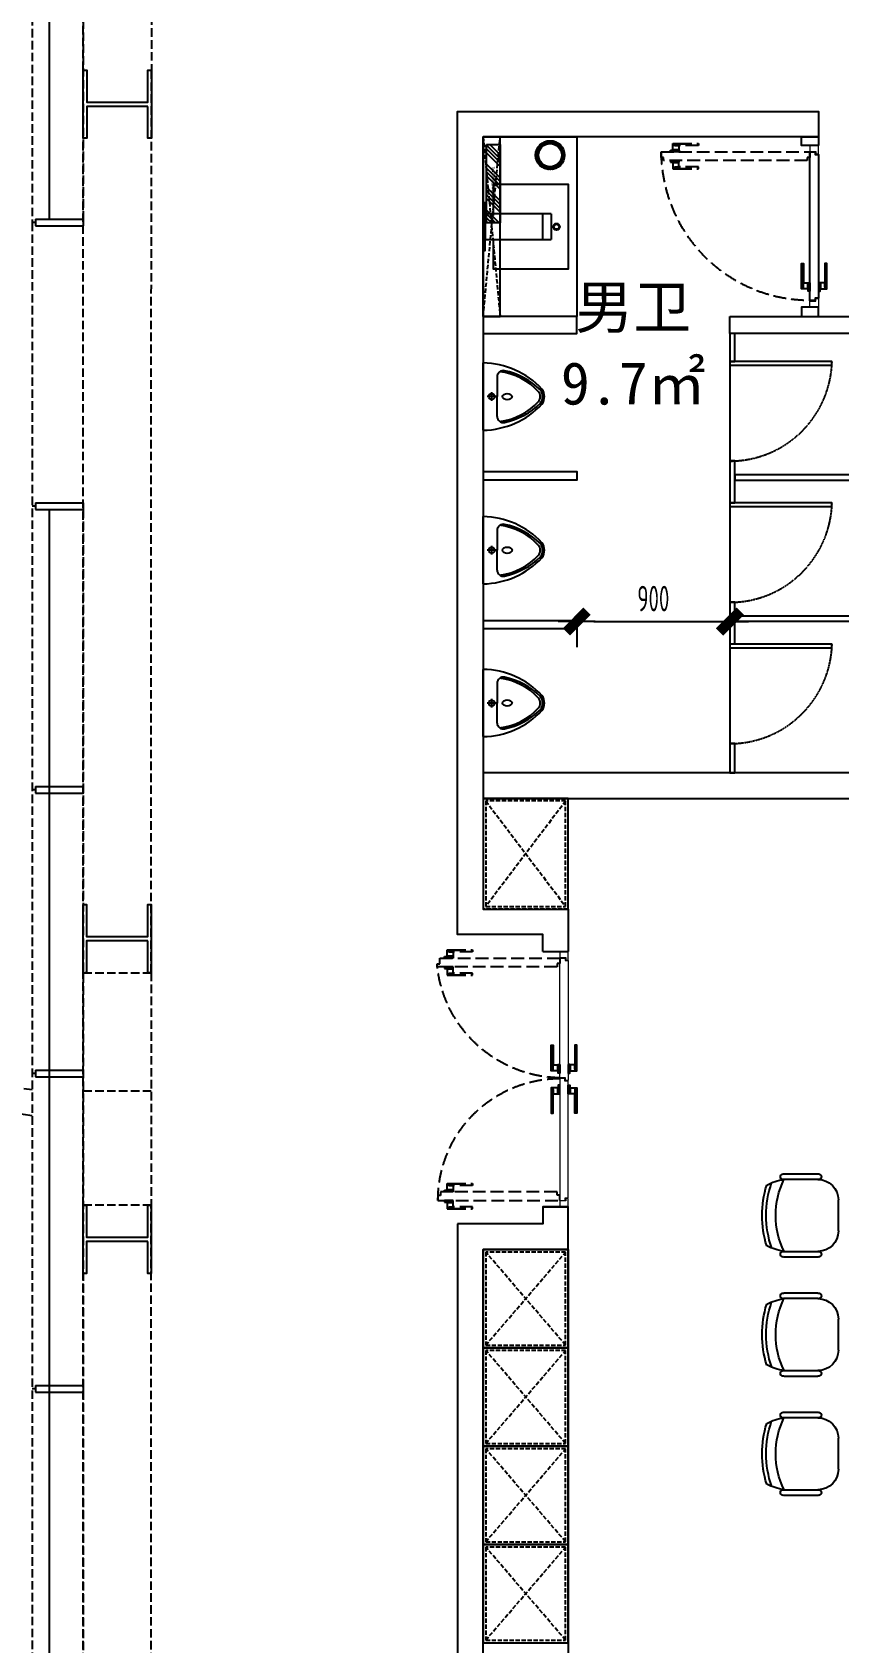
# Model space of a CAD drawing. Header units: millimetres. Extents: x 285006 to 3037698, y -2820855 to 192241.
# Drawn here: x 848456 to 853195, y 86490 to 95951 of the extents above; entities that cross this region are included whole.
import ezdxf
from ezdxf.enums import TextEntityAlignment as Align
from ezdxf.xclip import XClip

# ---------------------------------------------------------------- set-up
doc = ezdxf.new("R2010")
doc.units = ezdxf.units.MM
doc.header["$XCLIPFRAME"] = 2
doc.header["$PDMODE"] = 35
doc.header["$PDSIZE"] = -0.1
for name, pattern in [('1#C-6F$0$CONTINOUS', [0]), ('1#C-6F$0$DASHED2', [0.375, 0.25, -0.125]), ('__DASH', [0.35, 0.25, -0.1]), ('DASH', [0.35, 0.25, -0.1]), ('DASHED', [0.75, 0.5, -0.25]), ('HIDDEN', [0.375, 0.25, -0.125])]:
    doc.linetypes.add(name, pattern=pattern)
for name, color, linetype in [('!PboDS-洁具', 31, 'Continuous'), ('!PboDS-门', 60, 'Continuous'), ('!PboEL-剖面粗实线', 160, 'Continuous'), ('!PboGS-中号字', 40, 'Continuous'), ('1#C-6F$0$0-XREF', 7, 'Continuous'), ('1#C-6F$0$S-W-BEAMLINE', 4, '1#C-6F$0$DASHED2'), ('4玻璃幕墙', 1, 'Continuous'), ('6铝型材', 8, 'Continuous'), ('___', 4, 'Continuous'), ('__附着_A10-J_KJ_2_B_28F_SEN22M3I_设计区$0$A_WALL_BRIK(砌块墙)', 190, 'Continuous'), ('BS-SHORT CABINET', 30, 'Continuous'), ('DOOR', 60, 'Continuous'), ('DOOR--02', 8, 'Continuous'), ('DS-FINISH', 20, 'Continuous'), ('FF-FURN', 51, 'Continuous'), ('FF-TEXT', 50, 'Continuous'), ('FF-活动家具', 51, 'Continuous'), ('FF1-固定家具(落地、到顶)', 30, 'Continuous'), ('WALL', 255, 'Continuous'), ('WALL-地台', 8, 'Continuous')]:
    doc.layers.add(name, color=color, linetype=linetype)
doc.layers.add('WALL-1C-6F-1$0$A-WALL-GLAZ', color=142, linetype='Continuous', lineweight=18)
doc.styles.add('!赫思Small', font='', dxfattribs={"width": 0.85})
doc.styles.add('CCD_DIM', font='archs.shx', dxfattribs={"width": 0.7})
doc.styles.add('DIA', font='')
doc.styles.get('!赫思Small').set_extended_font_data('SimSun')
doc.styles.get('DIA').set_extended_font_data('SimSun')
doc.dimstyles.new('DIM_100', dxfattribs={"dimscale": 100, "dimtxt": 1.5, "dimasz": 1, "dimexe": 1.5, "dimexo": 1.5, "dimgap": 0.6, "dimtad": 1, "dimdec": 0, "dimrnd": 5, "dimzin": 12, "dimdsep": 46, "dimtxsty": 'CCD_DIM', "dimblk": 'CCD_Dimension_Tick', "dimcen": 0.125, "dimclrd": 44, "dimclre": 44, "dimclrt": 50, "dimadec": 0, "dimazin": 0, "dimtfac": 1, "dimtdec": 0, "dimtix": 1, "dimtmove": 2, "dimatfit": 3, "dimldrblk": 'CCD_Leader_Dot', "dimfxl": 5, "dimtvp": 1, "dimtolj": 1, "dimtzin": 0, "dimarcsym": 0})

# ---------------------------------------------------------------- blocks, each defined once
blk = doc.blocks.new('WALL-1C-6F-1$0$mullion_____')
at = {"layer": '6铝型材'}
for p, q in [((-36798.2, -1713.1), (-36798.2, -1433.1)), ((-36798.2, -1433.1), (-36758.2, -1433.1)), ((-36758.2, -1713.1), (-36758.2, -1433.1)), ((-36798.2, -1713.1), (-36758.2, -1713.1)), ((-36778.2, -1713.1), (-36778.2, -1733.1))]:
    blk.add_line(p, q, dxfattribs=at)
blk = doc.blocks.new('WALL-1C-6F-1')
at = {"layer": '4玻璃幕墙'}
for p, q in [((98374985.2, 18822922.6), (98374985.5, 18796565.6)), ((98374885.4, 18791298.7), (98353235, 18794341.5))]:
    blk.add_line(p, q, dxfattribs=at)
blk.add_lwpolyline([(98374985.5, 18794859.4), (98374985.2, 18768922.6)], dxfattribs=at)
at = {"layer": 'WALL-地台', "linetype": 'DASH', "ltscale": 200}
for p, q in [((98374885.2, 18823022.6), (98374885.4, 18796545.6)), ((98375185.2, 18822722.6), (98375185.5, 18796565.6)), ((98374885.5, 18796545.6), (98374885.2, 18768922.6))]:
    blk.add_line(p, q, dxfattribs=at)
for points in [[(98375185.5, 18794859.4), (98375185.2, 18768922.6)], [(98374885.4, 18791450.2), (98353235, 18794493)]]:
    blk.add_lwpolyline(points, dxfattribs=at)
at = {"layer": 'WALL-1C-6F-1$0$A-WALL-GLAZ', "lineweight": -3, "rotation": 269.9999995734953}
for p in [(98376618.3, 18759767.4), (98376618.3, 18758101.2), (98376618.3, 18756435), (98376618.3, 18754768.8), (98376618.3, 18752916.7)]:
    blk.add_blockref('WALL-1C-6F-1$0$mullion_____', p, dxfattribs=at)
blk = doc.blocks.new('1#C-6F$0$A$C13D20D7F')
at = {"layer": '1#C-6F$0$S-W-BEAMLINE', "color": 6, "linetype": '1#C-6F$0$CONTINOUS'}
blk.add_lwpolyline([(380, 200), (20, 200), (20, 12.5), (0, 12.5), (0, 412.5), (20, 412.5), (20, 225), (380, 225), (380, 412.5), (400, 412.5), (400, 12.5), (380, 12.5)], close=True, dxfattribs=at)
blk = doc.blocks.new('dfgdergherhre')
at = {"layer": 'WALL-地台', "linetype": 'DASH', "ltscale": 200}
for p, q in [((3268329, 4597162.3, 0), (3268329.1, 4602464.1, 0)), ((3268729, 4597162.3, 0), (3268729.1, 4602464.1, 0)), ((3268729, 4596466.8, 0), (3268329, 4596466.8, 0)), ((3268328.9, 4589757.2, 0), (3268329, 4595796.3, 0)), ((3268728.9, 4589757.2, 0), (3268729, 4595796.3, 0))]:
    blk.add_line(p, q, dxfattribs=at)
at = {"layer": 'WALL-地台', "linetype": 'DASH', "ltscale": 200, "elevation": 0}
for points in [[(3268329.1, 4602464.1), (3268329.1, 4603830.1)], [(3268729.1, 4603830.1), (3268729.1, 4602464.1)]]:
    blk.add_lwpolyline(points, dxfattribs=at)
blk.add_lwpolyline([(3268329, 4597162.3), (3268729, 4597162.3), (3268729, 4595796.3), (3268329, 4595796.3)], close=True, dxfattribs=at)
at = {"layer": '1#C-6F$0$0-XREF', "ltscale": 1.5, "rotation": 359.999308722076}
for p in [(3268329.1, 4602051.6, 0), (3268329, 4597149.8, 0), (3268329, 4595383.8, 0)]:
    blk.add_blockref('1#C-6F$0$A$C13D20D7F', p, dxfattribs=at)
blk = doc.blocks.new('*U477')
at = {"layer": 'DOOR', "linetype": 'Continuous', "lineweight": 0, "ltscale": 1000}
for points in [[(-757.5, 17), (-757.5, 50), (-1461, 50), (-1461, 50), (-1461, 50), (-1461, 50), (-1461, 50), (-1461, 50), (-1461, 50), (-1461, 50), (-1461, 50), (-1461, 50), (-1461, 50), (-1461, 50), (-1461, 50), (-1461, 50), (-1461, 50), (-1462, 50), (-1462, 18), (-1447, 18), (-1447, 0), (-1446, 0), (-1446, 0), (-1446, 0), (-1446, 0), (-742.5, 0), (-742.5, 17)], [(-754.5, 20), (-754.5, 50), (-39, 50), (-39, 50), (-39, 50), (-39, 50), (-39, 50), (-39, 50), (-39, 50), (-39, 50), (-39, 50), (-39, 50), (-39, 50), (-39, 50), (-39, 50), (-39, 50), (-39, 50), (-38, 50), (-38, 18), (-53, 18), (-53, 0), (-54, 0), (-54, 0), (-54, 0), (-54, 0), (-739.5, 0), (-739.5, 20), (-754.5, 20)]]:
    blk.add_lwpolyline(points, close=True, dxfattribs=at)
at = {"layer": 'DOOR--02', "linetype": 'DASH', "ltscale": 300}
for p, q in [((-1509, 676.5), (-1509, 562.5)), ((-1363, 676.5), (-1363, 562.5)), ((-136, 676.5), (-136, 562.5)), ((10, 676.5), (10, 562.5))]:
    blk.add_line(p, q, dxfattribs=at)
at = {"layer": 'DOOR--02'}
for p, q in [((-835.5, 98), (-949.5, 98)), ((-664.5, 98), (-550.5, 98)), ((-835.5, -48), (-949.5, -48)), ((-664.5, -48), (-550.5, -48))]:
    blk.add_line(p, q, dxfattribs=at)
at = {"layer": 'DOOR--02', "linetype": 'DASH', "ltscale": 300}
for points in [[(-1428, 754.5), (-1461, 754.5), (-1461, 51), (-1461, 51), (-1461, 51), (-1461, 51), (-1461, 51), (-1461, 51), (-1461, 51), (-1461, 51), (-1461, 51), (-1461, 51), (-1461, 51), (-1461, 51), (-1461, 51), (-1461, 51), (-1461, 51), (-1461, 50), (-1429, 50), (-1429, 65), (-1411, 65), (-1411, 66), (-1411, 66), (-1411, 66), (-1411, 66), (-1411, 769.5), (-1428, 769.5)], [(-68, 766.5), (-38, 766.5), (-38, 51), (-38, 51), (-38, 51), (-38, 51), (-38, 51), (-38, 51), (-38, 51), (-38, 51), (-38, 51), (-38, 51), (-38, 51), (-38, 51), (-38, 51), (-38, 51), (-38, 51), (-38, 50), (-70, 50), (-70, 65), (-88, 65), (-88, 66), (-88, 66), (-88, 66), (-88, 66), (-88, 751.5), (-68, 751.5), (-68, 766.5)], [(-1473, 711.5), (-1473, 677), (-1471, 677), (-1471, 711.5)], [(-1399, 711.5), (-1399, 677), (-1401, 677), (-1401, 711.5)], [(-100, 711.5), (-100, 677), (-98, 677), (-98, 711.5)], [(-26, 711.5), (-26, 677), (-28, 677), (-28, 711.5)]]:
    blk.add_lwpolyline(points, close=True, dxfattribs=at)
for points in [[(-1473, 677.5), (-1473, 712), (-1511, 712), (-1511, 669)], [(-1511, 712), (-1499, 702.5), (-1499, 676.5)], [(-1511, 676.5), (-1511, 562.5), (-1499, 562.5), (-1499, 676.5)], [(-1501, 676.5), (-1511, 676.5)], [(-1501, 676.5), (-1473, 676.5), (-1473, 676.5)], [(-1461, 676.2), (-1461, 726.5), (-1471, 726.5), (-1471, 676.2), (-1461, 676.2)], [(-1471, 710), (-1461, 710)], [(-1471, 693), (-1461, 693)], [(-1411, 676.2), (-1411, 726.5), (-1401, 726.5), (-1401, 676.2), (-1411, 676.2)], [(-1401, 710), (-1411, 710)], [(-1401, 693), (-1411, 693)], [(-1399, 677.5), (-1399, 712), (-1361, 712), (-1361, 669)], [(-1371, 676.5), (-1399, 676.5), (-1399, 676.5)], [(-1361, 712), (-1373, 702.5), (-1373, 676.5)], [(-1361, 676.5), (-1361, 562.5), (-1373, 562.5), (-1373, 676.5)], [(-1371, 676.5), (-1361, 676.5)], [(-100, 677.5), (-100, 712), (-138, 712), (-138, 669)], [(-138, 712), (-126, 702.5), (-126, 676.5)], [(-138, 676.5), (-138, 562.5), (-126, 562.5), (-126, 676.5)], [(-128, 676.5), (-138, 676.5)], [(-128, 676.5), (-100, 676.5), (-100, 676.5)], [(-88, 676.2), (-88, 726.5), (-98, 726.5), (-98, 676.2), (-88, 676.2)], [(-98, 710), (-88, 710)], [(-98, 693), (-88, 693)], [(-38, 676.2), (-38, 726.5), (-28, 726.5), (-28, 676.2), (-38, 676.2)], [(-28, 710), (-38, 710)], [(-28, 693), (-38, 693)], [(-26, 677.5), (-26, 712), (12, 712), (12, 669)], [(2, 676.5), (-26, 676.5), (-26, 676.5)], [(12, 712), (0, 702.5), (0, 676.5)], [(12, 676.5), (12, 562.5), (0, 562.5), (0, 676.5)], [(2, 676.5), (12, 676.5)]]:
    blk.add_lwpolyline(points, dxfattribs=at)
at = {"layer": 'DOOR--02'}
for points in [[(-835.5, 100), (-949.5, 100), (-949.5, 88), (-835.5, 88)], [(-834.5, 62), (-800, 62), (-800, 100), (-843, 100)], [(-835.5, 90), (-835.5, 100)], [(-800, 100), (-809.5, 88), (-835.5, 88)], [(-665.5, 62), (-700, 62), (-700, 100), (-657, 100)], [(-700, 100), (-690.5, 88), (-664.5, 88)], [(-664.5, 100), (-550.5, 100), (-550.5, 88), (-664.5, 88)], [(-664.5, 90), (-664.5, 100)], [(-835.8, 50), (-785.5, 50), (-785.5, 60), (-835.8, 60), (-835.8, 50)], [(-835.5, 90), (-835.5, 62), (-835.5, 62)], [(-819, 60), (-819, 50)], [(-802, 60), (-802, 50)], [(-664.2, 50), (-714.5, 50), (-714.5, 60), (-664.2, 60), (-664.2, 50)], [(-698, 60), (-698, 50)], [(-681, 60), (-681, 50)], [(-664.5, 90), (-664.5, 62), (-664.5, 62)], [(-835.5, -50), (-949.5, -50), (-949.5, -38), (-835.5, -38)], [(-834.5, -12), (-800, -12), (-800, -50), (-843, -50)], [(-835.8, 0), (-785.5, 0), (-785.5, -10), (-835.8, -10), (-835.8, 0)], [(-835.5, -40), (-835.5, -12), (-835.5, -12)], [(-800, -50), (-809.5, -38), (-835.5, -38)], [(-835.5, -40), (-835.5, -50)], [(-819, -10), (-819, 0)], [(-802, -10), (-802, 0)], [(-664.2, 0), (-714.5, 0), (-714.5, -10), (-664.2, -10), (-664.2, 0)], [(-665.5, -12), (-700, -12), (-700, -50), (-657, -50)], [(-700, -50), (-690.5, -38), (-664.5, -38)], [(-698, -10), (-698, 0)], [(-681, -10), (-681, 0)], [(-664.5, -40), (-664.5, -12), (-664.5, -12)], [(-664.5, -50), (-550.5, -50), (-550.5, -38), (-664.5, -38)], [(-664.5, -40), (-664.5, -50)]]:
    blk.add_lwpolyline(points, dxfattribs=at)
for points in [[(-800.5, 62), (-835, 62), (-835, 60), (-800.5, 60)], [(-699.5, 62), (-665, 62), (-665, 60), (-699.5, 60)], [(-800.5, -12), (-835, -12), (-835, -10), (-800.5, -10)], [(-699.5, -12), (-665, -12), (-665, -10), (-699.5, -10)]]:
    blk.add_lwpolyline(points, close=True, dxfattribs=at)
at = {"layer": 'DOOR--02', "linetype": 'DASH', "ltscale": 300}
for centre, radius, start, end in [((-1494.2, 38.1), 736, 0.92375, 83.51215), ((-39, 50), 715.5, 89.91992, 182.40293)]:
    blk.add_arc(centre, radius, start, end, dxfattribs=at)
at = {"layer": 'DS-FINISH', "linetype": 'Continuous', "lineweight": 0, "ltscale": 1000}
for points in [[(-1500, 50), (-1465, 50), (-1465, 15), (-1450, 15), (-1450, 0), (-1500, 0), (-1500, 50)], [(-35, 50), (0, 50), (0, 0), (-50, 0), (-50, 15), (-35, 15), (-35, 50), (0, 50)]]:
    blk.add_lwpolyline(points, dxfattribs=at)
blk = doc.blocks.new('*U875')
at = {"layer": 'FF1-固定家具(落地、到顶)', "color": 55, "linetype": 'DASH', "ltscale": 100}
for p, q in [((15.4, 484.6), (634.6, 15.4)), ((15.4, 15.4), (634.6, 484.6)), ((650, 0), (650, 500))]:
    blk.add_line(p, q, dxfattribs=at)
at = {"layer": 'FF1-固定家具(落地、到顶)'}
blk.add_lwpolyline([(0, 500), (650, 500), (650, 0), (0, 0)], close=True, dxfattribs=at)
at = {"layer": 'FF1-固定家具(落地、到顶)', "color": 55, "linetype": 'DASH', "ltscale": 100}
blk.add_lwpolyline([(15.4, 484.6), (634.6, 484.6), (634.6, 15.4), (15.4, 15.4)], close=True, dxfattribs=at)
blk = doc.blocks.new('A$C64783269')
at = {"layer": 'FF-活动家具'}
for p, q in [((1, 151), (1, 400)), ((41, 151), (41, 400)), ((570, 399), (570, 150)), ((610, 399), (610, 150)), ((419, 0), (191, 0))]:
    blk.add_line(p, q, dxfattribs=at)
for centre, radius, start, end in [((461, 332), 426, 152.8506, 170.8394), ((305, -200), 730, 70.8382, 109.1021), ((305, -192), 752, 72.7146, 107.2107), ((149, 332), 426, 9.0894, 27.0688), ((21, 405), 20.8, 344.5058, 195.4229), ((305, -144), 604, 64.0229, 115.9163), ((590, 405), 20.8, 344.5058, 195.4229), ((21, 145), 20.8, 164.5058, 15.4229), ((191, 150), 150, 179.9644, 269.9644), ((419, 150), 150, 269.9644, 359.9644), ((590, 145), 20.8, 164.5058, 15.4229)]:
    blk.add_arc(centre, radius, start, end, dxfattribs=at)
blk = doc.blocks.new('DFGDFGHDTH')
at = {"layer": 'FF-FURN', "linetype": 'DASHED', "ltscale": 200}
for points in [[(3283807.9, 4592442), (3283807.9, 4591042), (3284257.9, 4591042), (3284257.9, 4592442)], [(3284257.9, 4592442), (3284257.9, 4591042), (3284707.9, 4591042), (3284707.9, 4592442)], [(3284707.9, 4592442), (3284707.9, 4591042), (3285157.9, 4591042), (3285157.9, 4592442)], [(3285157.9, 4592442), (3285157.9, 4591042), (3285607.9, 4591042), (3285607.9, 4592442)], [(3285607.9, 4592442), (3285607.9, 4591042), (3286057.9, 4591042), (3286057.9, 4592442)]]:
    blk.add_lwpolyline(points, close=True, dxfattribs=at)
at = {"layer": 'FF-FURN', "linetype": 'DASHED', "ltscale": 200, "xscale": 0.8, "yscale": 0.8, "zscale": 0.8}
for p in [(3283963.7, 4592517), (3284663.7, 4592517), (3285363.7, 4592517)]:
    blk.add_blockref('A$C64783269', p, dxfattribs=at)
at = {"layer": 'FF-FURN', "linetype": 'DASHED', "ltscale": 200}
for p, xscale, yscale, zscale, rotation in [((3286157.9, 4591797.8), -0.8, 0.8, 0.8, 269.9999999999999), ((3286157.9, 4591686.2), 0.8000000000000002, 0.8000000000000002, 0.8000000000000002, 270.0000006730583), ((3283963.7, 4590967.1), -0.8, 0.8, 0.8, 180), ((3284663.7, 4590967.1), -0.8, 0.8, 0.8, 180), ((3285363.7, 4590967.1), -0.8, 0.8, 0.8, 180)]:
    blk.add_blockref('A$C64783269', p, dxfattribs=dict(at, xscale=xscale, yscale=yscale, zscale=zscale, rotation=rotation))
blk = doc.blocks.new('*U879')
at = {"layer": 'FF1-固定家具(落地、到顶)', "color": 55, "linetype": 'DASH', "ltscale": 100}
for p, q in [((15.4, 484.6), (562.2, 15.4)), ((15.4, 15.4), (562.2, 484.6)), ((577.6, 0), (577.6, 500))]:
    blk.add_line(p, q, dxfattribs=at)
at = {"layer": 'FF1-固定家具(落地、到顶)'}
blk.add_lwpolyline([(0, 500), (577.6, 500), (577.6, 0), (0, 0)], close=True, dxfattribs=at)
at = {"layer": 'FF1-固定家具(落地、到顶)', "color": 55, "linetype": 'DASH', "ltscale": 100}
blk.add_lwpolyline([(15.4, 484.6), (562.2, 484.6), (562.2, 15.4), (15.4, 15.4)], close=True, dxfattribs=at)
blk = doc.blocks.new('*U878')
at = {"layer": 'FF1-固定家具(落地、到顶)', "color": 55, "linetype": 'DASH', "ltscale": 100}
for p, q in [((15.4, 484.6), (562.2, 15.4)), ((15.4, 15.4), (562.2, 484.6)), ((577.6, 0), (577.6, 500))]:
    blk.add_line(p, q, dxfattribs=at)
at = {"layer": 'FF1-固定家具(落地、到顶)'}
blk.add_lwpolyline([(0, 500), (577.6, 500), (577.6, 0), (0, 0)], close=True, dxfattribs=at)
at = {"layer": 'FF1-固定家具(落地、到顶)', "color": 55, "linetype": 'DASH', "ltscale": 100}
blk.add_lwpolyline([(15.4, 484.6), (562.2, 484.6), (562.2, 15.4), (15.4, 15.4)], close=True, dxfattribs=at)
blk = doc.blocks.new('*U877')
at = {"layer": 'FF1-固定家具(落地、到顶)', "color": 55, "linetype": 'DASH', "ltscale": 100}
for p, q in [((15.4, 484.6), (562.2, 15.4)), ((15.4, 15.4), (562.2, 484.6)), ((577.6, 0), (577.6, 500))]:
    blk.add_line(p, q, dxfattribs=at)
at = {"layer": 'FF1-固定家具(落地、到顶)'}
blk.add_lwpolyline([(0, 500), (577.6, 500), (577.6, 0), (0, 0)], close=True, dxfattribs=at)
at = {"layer": 'FF1-固定家具(落地、到顶)', "color": 55, "linetype": 'DASH', "ltscale": 100}
blk.add_lwpolyline([(15.4, 484.6), (562.2, 484.6), (562.2, 15.4), (15.4, 15.4)], close=True, dxfattribs=at)
blk = doc.blocks.new('*U876')
at = {"layer": 'FF1-固定家具(落地、到顶)', "color": 55, "linetype": 'DASH', "ltscale": 100}
for p, q in [((15.4, 484.6), (562.2, 15.4)), ((15.4, 15.4), (562.2, 484.6)), ((577.6, 0), (577.6, 500))]:
    blk.add_line(p, q, dxfattribs=at)
at = {"layer": 'FF1-固定家具(落地、到顶)'}
blk.add_lwpolyline([(0, 500), (577.6, 500), (577.6, 0), (0, 0)], close=True, dxfattribs=at)
at = {"layer": 'FF1-固定家具(落地、到顶)', "color": 55, "linetype": 'DASH', "ltscale": 100}
blk.add_lwpolyline([(15.4, 484.6), (562.2, 484.6), (562.2, 15.4), (15.4, 15.4)], close=True, dxfattribs=at)
blk = doc.blocks.new('156g1reh1trh1tr')
at = {"layer": '!PboDS-门'}
blk.add_lwpolyline([(-104292, 114364), (-104292, 114394), (-105092, 114394), (-105092, 114364)], close=True, dxfattribs=at)
at = {"layer": '!PboDS-门', "color": 8, "linetype": 'HIDDEN', "ltscale": 10}
blk.add_arc((-104291, 114342), 802, 90.0917, 178.0896, dxfattribs=at)
blk = doc.blocks.new('A$C17825FF6')
at = {"color": 0, "linetype": 'Continuous'}
for p, q in [((395, 0), (0, 0)), ((80, 82.4), (197.5, 82.4)), ((315, 82.4), (197.5, 82.4))]:
    blk.add_line(p, q, dxfattribs=at)
at = {"color": 39}
for p, q in [((223, 50), (172, 50)), ((197.5, 75.5), (197.5, 24.5))]:
    blk.add_line(p, q, dxfattribs=at)
blk.add_circle((197.5, 50), 17, dxfattribs=at)
at = {"color": 0, "linetype": 'Continuous'}
for centre, radius, start, end in [((479, -6.2), 479, 132.78373, 179.262), ((461.3, 38.9), 424.4, 135.16391, 168.36719), ((194.4, 294), 65.6, 87.3143, 128.46392), ((194.4, 294), 55.6, 87.3143, 128.46392), ((200.6, 294), 65.6, 51.53608, 92.68569), ((200.6, 294), 55.6, 51.53608, 92.68569), ((-66.3, 38.9), 424.4, 11.6328, 44.83608), ((-84, -6.2), 479, 0.73799, 47.21627), ((80, 117.4), 35, 168.36719, 270), ((315, 117.4), 35, 270, 11.6328)]:
    blk.add_arc(centre, radius, start, end, dxfattribs=at)
at = {"color": 39}
for centre, radius, start, end in [((418.9, 52.1), 370.5, 132.37072, 172.95874), ((194.4, 294), 40.6, 87.3143, 128.46392), ((200.6, 294), 40.6, 51.53608, 92.68569), ((-23.9, 52.1), 370.5, 7.04126, 47.62928)]:
    blk.add_arc(centre, radius, start, end, dxfattribs=at)
blk.add_ellipse((197.5, 141.5), major_axis=(0, -28), ratio=0.66455, dxfattribs=at)
blk = doc.blocks.new('YQ0707170331')
at = {"layer": '!PboEL-剖面粗实线', "linetype": 'DASH', "ltscale": 10}
h = blk.add_hatch(dxfattribs=at)
h.set_pattern_fill('ANSI34', color=250, scale=5, style=0)
h.set_pattern_definition([(45, (-332280.99, 166533.44), (-67.35192, 67.35192), []), (45, (-332258.54, 166533.44), (-67.35192, 67.35192), []), (45, (-332236.09, 166533.44), (-67.35192, 67.35192), []), (45, (-332213.64, 166533.44), (-67.35192, 67.35192), [])])
h.paths.add_polyline_path([(0, 0), (460, 0), (460, -80), (0, -80)])
at = {"layer": '!PboEL-剖面粗实线', "color": 8, "linetype": 'DASH', "ltscale": 10}
blk.add_lwpolyline([(0, 0), (460, 0), (460, -80), (0, -80)], close=True, dxfattribs=at)
at = {"layer": '!PboGS-中号字', "style": '!赫思Small', "width": 0.85}
blk.add_text('隐藏式抽纸盒和皂液器', height=16, dxfattribs=at).set_placement((318.3, -48.8), align=Align.RIGHT)
blk = doc.blocks.new('M--850')
at = {"layer": 'DOOR'}
blk.add_lwpolyline([(-912, 50), (-38, 50), (-38, 18), (-53, 18), (-53, 0), (-897, 0), (-897, 18), (-912, 18), (-912, 50)], dxfattribs=at)
at = {"layer": 'DOOR--02', "linetype": 'DASH', "ltscale": 300}
for p, q in [((-136, 819), (-136, 705)), ((10, 819), (10, 705))]:
    blk.add_line(p, q, dxfattribs=at)
at = {"layer": 'DOOR--02'}
for p, q in [((-807, 98), (-693, 98)), ((-807, -48), (-693, -48))]:
    blk.add_line(p, q, dxfattribs=at)
at = {"layer": 'DOOR--02', "linetype": 'DASH', "ltscale": 300}
for points in [[(-100, 820), (-100, 854.5), (-138, 854.5), (-138, 811.5)], [(-138, 854.5), (-126, 845), (-126, 819)], [(-88, 818.7), (-88, 869), (-98, 869), (-98, 818.7), (-88, 818.7)], [(-98, 852.5), (-88, 852.5)], [(-38, 924), (-38, 50), (-70, 50), (-70, 65), (-88, 65), (-88, 909), (-70, 909), (-70, 924), (-38, 924)], [(-38, 869), (-38, 869)], [(-38, 818.7), (-38, 869), (-28, 869), (-28, 818.7), (-38, 818.7)], [(-28, 852.5), (-38, 852.5)], [(-26, 820), (-26, 854.5), (12, 854.5), (12, 811.5)], [(12, 854.5), (0, 845), (0, 819)], [(-138, 819), (-138, 705), (-126, 705), (-126, 819)], [(-128, 819), (-138, 819)], [(-128, 819), (-100, 819), (-100, 819)], [(-98, 835.5), (-88, 835.5)], [(-28, 835.5), (-38, 835.5)], [(2, 819), (-26, 819), (-26, 819)], [(12, 819), (12, 705), (0, 705), (0, 819)], [(2, 819), (12, 819)]]:
    blk.add_lwpolyline(points, dxfattribs=at)
for points in [[(-100, 854), (-100, 819.5), (-98, 819.5), (-98, 854)], [(-26, 854), (-26, 819.5), (-28, 819.5), (-28, 854)]]:
    blk.add_lwpolyline(points, close=True, dxfattribs=at)
at = {"layer": 'DOOR--02'}
for points in [[(-808, 62), (-842.5, 62), (-842.5, 100), (-799.5, 100)], [(-807, 100), (-693, 100), (-693, 88), (-807, 88)], [(-807, 90), (-807, 100)], [(-806.7, 50), (-857, 50), (-857, 60), (-806.7, 60), (-806.7, 50)], [(-857, 50), (-857, 50)], [(-807, 90), (-807, 62), (-807, 62)], [(-806.7, 0), (-857, 0), (-857, -10), (-806.7, -10), (-806.7, 0)], [(-808, -12), (-842.5, -12), (-842.5, -50), (-799.5, -50)], [(-807, -40), (-807, -12), (-807, -12)], [(-807, -50), (-693, -50), (-693, -38), (-807, -38)], [(-807, -40), (-807, -50)]]:
    blk.add_lwpolyline(points, dxfattribs=at)
at = {"layer": 'DOOR--02', "ltscale": 0.1}
for points in [[(-842.5, 100), (-833, 88), (-807, 88)], [(-840.5, 60), (-840.5, 50)], [(-823.5, 60), (-823.5, 50)], [(-842.5, -50), (-833, -38), (-807, -38)], [(-840.5, -10), (-840.5, 0)], [(-823.5, -10), (-823.5, 0)]]:
    blk.add_lwpolyline(points, dxfattribs=at)
at = {"layer": 'DOOR--02'}
for points in [[(-842, 62), (-807.5, 62), (-807.5, 60), (-842, 60)], [(-842, -12), (-807.5, -12), (-807.5, -10), (-842, -10)]]:
    blk.add_lwpolyline(points, close=True, dxfattribs=at)
at = {"layer": 'DOOR--02', "linetype": 'DASH', "ltscale": 300}
blk.add_arc((-35, 50), 874, 90.19667, 182.09824, dxfattribs=at)
at = {"layer": 'DS-FINISH', "linetype": 'Continuous', "lineweight": 0, "ltscale": 1000}
for points in [[(-915, 15), (-900, 15), (-900, 0), (-950, 0), (-950, 50), (-915, 50)], [(-35, 15), (-50, 15), (-50, 0), (0, 0), (0, 50), (-35, 50)]]:
    blk.add_lwpolyline(points, close=True, dxfattribs=at)
blk = doc.blocks.new('*U507')
blk.add_blockref('M--850', (0, 0))
blk = doc.blocks.new('CCD_Dimension_Tick')
at = {"color": 0, "linetype": 'ByBlock'}
for p, q in [((-1.091, 0), (0, 0)), ((0, 0), (1.091, 0))]:
    blk.add_line(p, q, dxfattribs=at)
at = {"color": 0, "linetype": 'Continuous', "const_width": 0.608}
blk.add_lwpolyline([(-0.61, -0.61), (0.61, 0.61)], dxfattribs=at)
blk = doc.blocks.new('*D873')
at = {"layer": '___', "color": 44, "lineweight": -2, "transparency": 16777216}
for p, q in [((851655.6, 92488.6), (851655.6, 92338.6)), ((851755.6, 92488.6), (852455.3, 92488.6)), ((852555.3, 92488.6), (852555.3, 92338.6))]:
    blk.add_line(p, q, dxfattribs=at)
at = {"layer": 'Defpoints', "color": 0, "transparency": 16777216}
for p in [(851655.6, 92495.1, 0), (852555.3, 92495.1), (852555.3, 92488.6)]:
    blk.add_point(p, dxfattribs=at)
at = {"layer": '___', "color": 44, "lineweight": -2, "transparency": 16777216, "xscale": 100, "yscale": 100, "zscale": 100, "rotation": 180}
blk.add_blockref('CCD_Dimension_Tick', (851655.6, 92488.6), dxfattribs=at)
at = {"layer": '___', "color": 44, "lineweight": -2, "transparency": 16777216, "xscale": 100, "yscale": 100, "zscale": 100}
blk.add_blockref('CCD_Dimension_Tick', (852555.3, 92488.6), dxfattribs=at)
at = {"layer": '___', "color": 50, "transparency": 16777216, "insert": (852105.5, 92623.6), "char_height": 150, "attachment_point": 5, "style": 'CCD_DIM'}
blk.add_mtext('\\A1;900', dxfattribs=at)
blk = doc.blocks.new('CCD_Leader_Dot')
at = {"color": 0, "linetype": 'ByBlock'}
blk.add_line((-5, 0), (-10, 0), dxfattribs=at)
at = {"color": 0, "linetype": 'ByBlock', "const_width": 5}
blk.add_lwpolyline([(-2.5, 0, 1), (2.5, 0, 1)], format="xyb", close=True, dxfattribs=at)

msp = doc.modelspace()

# ---------------------------------------------------------------- hatches: boundary and pattern name
at = {"layer": '!PboDS-洁具'}
h = msp.add_hatch(dxfattribs=at)
h.set_pattern_fill('STEEL', color=256, scale=2, style=0)
h.set_pattern_definition([(45, (-2378478.977, -4559564.3936), (-4.4901280605, 4.4901280605), []), (45, (-2378478.977, -4559561.2186), (-4.4901280605, 4.4901280605), [])])
edge = h.paths.add_edge_path()
edge.add_arc((851499, 95228.4), 70, 0, 360, ccw=False)
edge = h.paths.add_edge_path()
edge.add_arc((851499, 95228.4), 85, 180, 360, ccw=False)
edge.add_arc((851499, 95228.4), 85, 0, 180, ccw=False)

# ---------------------------------------------------------------- linework, layer by layer
at = {"layer": '!PboDS-洁具', "color": 8, "ltscale": 50}
for p, q in [((851505.6, 94882.8, 0), (851117.6, 94882.8, 0)), ((851117.6, 94882.8, 0), (851117.6, 94732.8, 0)), ((851455.6, 94732.8, 0), (851455.6, 94882.8, 0)), ((851505.6, 94882.8, 0), (851505.6, 94732.8, 0)), ((851117.6, 94732.8, 0), (851505.6, 94732.8, 0))]:
    msp.add_line(p, q, dxfattribs=at)
at = {"layer": '!PboDS-洁具', "elevation": 0}
for points in [[(851655.6, 94280.1), (851105.6, 94280.1), (851105.6, 95335.5), (851655.6, 95335.5)], [(851105.6, 94947.8), (851105.6, 94667.8), (851117.6, 94667.8), (851117.6, 94947.8)]]:
    msp.add_lwpolyline(points, close=True, dxfattribs=at)
for points in [[(851105.6, 95335.5), (851105.6, 94280.1), (851205.6, 94280.1), (851205.6, 95335.5), (851105.6, 95335.5)], [(851105.6, 93370.1), (851655.6, 93370.1), (851655.6, 93320.1), (851105.6, 93320.1)], [(851105.6, 92495.1), (851655.6, 92495.1), (851655.6, 92445.1), (851105.6, 92445.1)]]:
    msp.add_lwpolyline(points, dxfattribs=at)
at = {"layer": '!PboDS-洁具', "linetype": '__DASH', "ltscale": 100, "elevation": 0}
for points in [[(851105.6, 95335.5), (851205.6, 94280.1)], [(851105.6, 94280.1), (851205.6, 95335.5)]]:
    msp.add_lwpolyline(points, dxfattribs=at)
at = {"layer": '!PboDS-洁具', "ltscale": 3, "elevation": 0}
msp.add_lwpolyline([(851165.6, 94873.3), (851165.6, 95057.8), (851605.6, 95057.8), (851605.6, 94557.8), (851165.6, 94557.8), (851165.6, 94723.3)], dxfattribs=at)
at = {"layer": '!PboDS-洁具'}
for points in [[(852555.3, 94016.8), (852585.3, 94016.8), (852585.3, 94180.1), (852555.3, 94180.1)], [(852555.3, 93186.8), (852585.3, 93186.8), (852585.3, 93431.8), (852555.3, 93431.8)], [(852585.3, 93320.1), (853925.3, 93320.1), (853925.3, 93350.1), (852585.3, 93350.1)], [(852555.3, 92356.8), (852585.3, 92356.8), (852585.3, 92601.8), (852555.3, 92601.8)], [(852585.3, 92490.1), (853925.3, 92490.1), (853925.3, 92520.1), (852585.3, 92520.1)], [(852555.3, 91600.1), (852585.3, 91600.1), (852585.3, 91771.8), (852555.3, 91771.8)]]:
    msp.add_lwpolyline(points, close=True, dxfattribs=at)
msp.add_lwpolyline([(852555.3, 94016.8), (852555.3, 91771.8)], dxfattribs=at)
at = {"layer": '!PboDS-洁具', "ltscale": 3}
for centre, radius in [((851499, 95228.4), 85), ((851499, 95228.4), 70), ((851499, 95228.4), 68), ((851536.7, 94807.8, 0), 20), ((851536.7, 94807.8, 0), 15)]:
    msp.add_circle(centre, radius, dxfattribs=at)
at = {"layer": 'BS-SHORT CABINET', "elevation": 0}
msp.add_lwpolyline([(851605.6, 82224.4), (851105.6, 82224.4), (851105.6, 88800.1), (851605.6, 88800.1)], close=True, dxfattribs=at)
at = {"layer": 'WALL', "elevation": 0}
for points in [[(851455.6, 90550.1), (851455.6, 90650.1), (850955.6, 90650.1), (850955.6, 95485.5), (853075.3, 95485.5), (853075.3, 95335.5), (851105.6, 95335.5), (851105.6, 90800.1), (851605.6, 90800.1), (851605.6, 90550.1)], [(851105.6, 94180.1), (851655.6, 94180.1), (851655.6, 94280.1), (851105.6, 94280.1), (851105.6, 94180.1)], [(851455.6, 90550.1), (851605.6, 90550.1)], [(851455.6, 89050.1), (851455.6, 88950.1), (850955.6, 88950.1)], [(851455.6, 89050.1), (851605.6, 89050.1)]]:
    msp.add_lwpolyline(points, dxfattribs=at)
at = {"layer": 'WALL'}
for points in [[(853075.3, 95285.5), (852975.3, 95285.5), (852975.3, 95335.5), (853075.3, 95335.5)], [(853075.3, 94335.5), (852975.3, 94335.5), (852975.3, 94280.1), (853075.3, 94280.1)], [(852555.3, 94280.1), (855395.3, 94280.1), (855395.3, 94180.1), (852555.3, 94180.1)]]:
    msp.add_lwpolyline(points, close=True, dxfattribs=at)
at = {"layer": 'WALL', "elevation": 0}
for points in [[(851105.6, 91450.1), (861605.7, 91450.1), (861605.7, 91600.1), (851105.6, 91600.1)], [(850955.6, 88950.1), (850955.6, 82074.4), (851455.6, 82074.4), (851455.6, 81974.4), (851605.6, 81974.4), (851605.6, 82224.4), (851105.6, 82224.4), (851105.6, 88800.1), (851605.6, 88800.1), (851605.6, 89050.1), (851455.6, 89050.1), (851455.6, 88950.1)]]:
    msp.add_lwpolyline(points, close=True, dxfattribs=at)

# ---------------------------------------------------------------- block references
at = {"layer": '!PboDS-洁具'}
for name, p, rotation in [('YQ0707170331', (851205.6, 95290.8, 0), 270), ('A$C17825FF6', (851105.6, 94007.6, 0), 269.9999999999999), ('A$C17825FF6', (851105.6, 93105.1, 0), 269.9999999999999), ('A$C17825FF6', (851105.6, 92207.6, 0), 269.9999999999999)]:
    msp.add_blockref(name, p, dxfattribs=dict(at, rotation=rotation))
at = {"layer": '!PboDS-门', "extrusion": (0, 0, -1), "xscale": -0.7499999999720603, "yscale": 0.7499999999720603, "zscale": -0.7499999999720603, "rotation": 180}
for p in [(-774336.3, 179789.5), (-774336.3, 178959.5), (-774336.3, 178129.5)]:
    msp.add_blockref('156g1reh1trh1tr', p, dxfattribs=at)
at = {"xscale": -1}
for name, p, rotation in [('*U875', (851605.6, 91450.1, 0), 90), ('*U876', (851105.6, 88222.6, 0), 270), ('*U877', (851105.6, 87645, 0), 270), ('*U878', (851105.6, 87067.4, 0), 270), ('*U879', (851105.6, 86489.8, 0), 270)]:
    msp.add_blockref(name, p, dxfattribs=dict(at, rotation=rotation))
at = {"layer": '1#C-6F$0$0-XREF', "ltscale": 1.5}
ref = msp.add_blockref('WALL-1C-6F-1', (-97526656.2, -18700526.1, 0), dxfattribs=dict(at, rotation=359.999308722076))
XClip(ref).set_block_clipping_path([(98372385.8231538981, 18767467.007476639), (98391135.4026873261, 18767467.2336917371), (98391134.7242774069, 18823696.4636914618), (98372385.144743979, 18823696.2374763638)])
at = {"layer": '__附着_A10-J_KJ_2_B_28F_SEN22M3I_设计区$0$A_WALL_BRIK(砌块墙)'}
msp.add_blockref('dfgdergherhre', (-2419573.4, -4506736.5), dxfattribs=at)
at = {"layer": '__附着_A10-J_KJ_2_B_28F_SEN22M3I_设计区$0$A_WALL_BRIK(砌块墙)', "rotation": 270}
msp.add_blockref('DFGDFGHDTH', (-3737774.3, 3373208), dxfattribs=at)
at = {"layer": 'DS-FINISH', "rotation": 90.00000000000001}
msp.add_blockref('*U507', (853075.3, 95285.5), dxfattribs=at)
at = {"layer": 'DS-FINISH', "xscale": -1, "rotation": 90.00000000000007}
msp.add_blockref('*U477', (851605.6, 89050.1, 0), dxfattribs=at)

# ---------------------------------------------------------------- texts
at = {"layer": 'FF-TEXT', "color": 50, "style": 'DIA'}
msp.add_text('男卫', height=250, rotation=0.08483, dxfattribs=at).set_placement((851987.7, 94211.2, 0), align=Align.CENTER)
msp.add_text('9.7㎡', height=250, rotation=0.08483, dxfattribs=at).set_placement((851987.7, 93910.4, 0), align=Align.MIDDLE)

# ---------------------------------------------------------------- dimensions: what is measured, and where the dimension line sits
at = {"layer": '___'}
dim = msp.add_aligned_dim(p1=(851655.6, 92495.1, 0), p2=(852555.3, 92495.1), distance=-6.5, dimstyle='DIM_100', override={"dimfxlon": 1}, dxfattribs=at)
dim.commit()
dim.dimension.update_dxf_attribs({"geometry": '*D873', "text_midpoint": (852105.5, 92623.6)})

doc.saveas('drawing.dxf')
